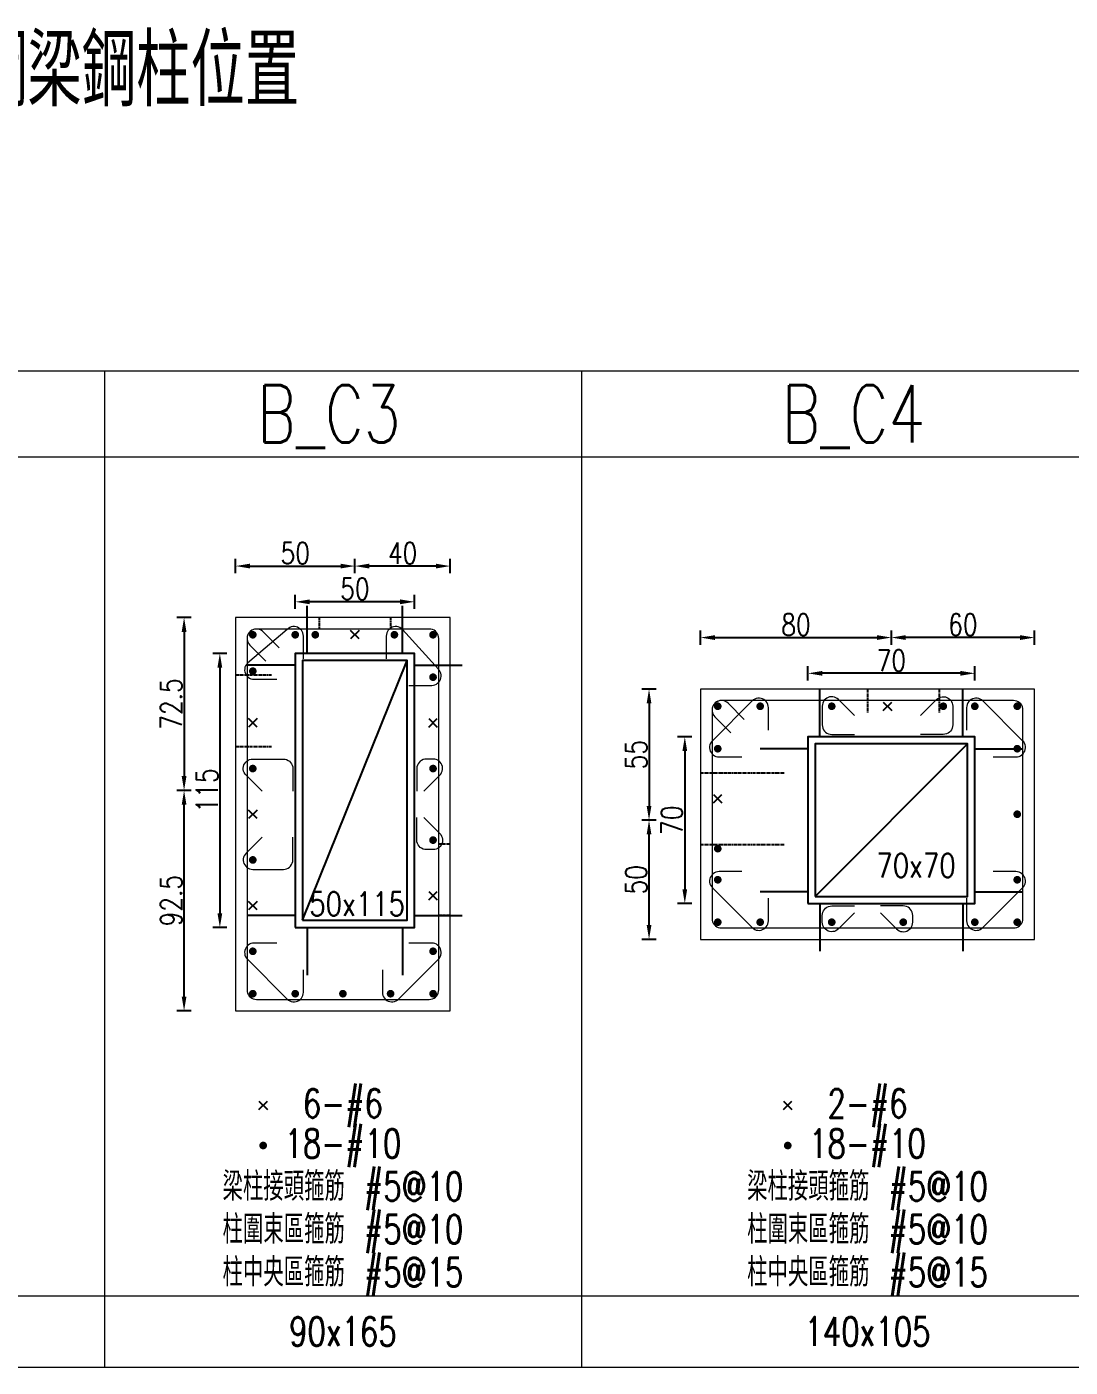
# Model space of a CAD drawing. Header units: millimetres. Extents: x 1453 to 6172, y 54950 to 59013.
# Drawn here: x 2705 to 3142, y 55389 to 55952 of the extents above; entities that cross this region are included whole.
import ezdxf
from ezdxf.enums import TextEntityAlignment as Align

# ---------------------------------------------------------------- set-up
doc = ezdxf.new("R2010")
doc.units = ezdxf.units.MM
doc.linetypes.add('CENTER', pattern=[2, 1.25, -0.25, 0.25, -0.25])
for name, color, linetype in [('SRC鋼梁', 1, 'Continuous'), ('TC-鋼柱', 11, 'Continuous'), ('主筋斷面', 1, 'Continuous'), ('工作筋', 1, 'Continuous'), ('文字-主筋根數', 7, 'Continuous'), ('文字-剪力筋 中央區', 7, 'Continuous'), ('文字-剪力筋-BC', 7, 'Continuous'), ('文字-剪力筋-圍束區', 7, 'Continuous'), ('文字-斷面尺寸', 7, 'Continuous'), ('文字-柱線名稱', 7, 'Continuous'), ('柱斷面線', 4, 'Continuous'), ('標註字', 4, 'Continuous'), ('箍筋線', 1, 'Continuous'), ('網格線', 7, 'Continuous')]:
    doc.layers.add(name, color=color, linetype=linetype)
doc.layers.add('TC-鋼粱(隱藏)', color=183, linetype='CENTER', plot=False)
doc.styles.get("Standard").update_dxf_attribs({"font": 'arial.ttf'})
doc.styles.add('TXT', font='TXT.shx', dxfattribs={"width": 0.8, "bigfont": 'ae.shx'})
doc.dimstyles.new('ISO-25', dxfattribs={"dimtxt": 2.5, "dimasz": 2.5, "dimexe": 1.25, "dimexo": 0.625, "dimtad": 1, "dimtxsty": 'Standard', "dimcen": 2.5, "dimadec": 0, "dimazin": 0, "dimtfac": 1, "dimtmove": 0, "dimatfit": 3, "dimfxl": 1, "dimarcsym": 0})
doc.dimstyles.new('TC-DIM1(60)', dxfattribs={"dimscale": 0.3, "dimtxt": 30, "dimasz": 20, "dimexe": 10, "dimexo": 10, "dimgap": 3, "dimtad": 1, "dimdec": 1, "dimdsep": 46, "dimtxsty": 'TXT', "dimcen": 1, "dimclrd": 4, "dimclre": 4, "dimclrt": 6, "dimadec": 0, "dimazin": 0, "dimtfac": 1, "dimtdec": 1, "dimtix": 1, "dimtofl": 0, "dimtmove": 2, "dimatfit": 3, "dimfxl": 10, "dimtolj": 1, "dimtzin": 0, "dimarcsym": 0})

# ---------------------------------------------------------------- blocks, each defined once
blk = doc.blocks.new('Circle_Filled')
at = {"const_width": 0.5}
blk.add_lwpolyline([(-0.25, 0, 1), (0.25, 0, 1)], format="xyb", close=True, dxfattribs=at)
blk = doc.blocks.new('*D98')
at = {"layer": 'Defpoints', "color": 0}
for p in [(2842.09, 55725.35), (2842.09, 55710.35), (2792.08, 55703.73)]:
    blk.add_point(p, dxfattribs=at)
at = {"layer": '標註字', "color": 4, "lineweight": -2}
for p, q in [((2792.08, 55722.35), (2792.08, 55728.35)), ((2842.09, 55722.35), (2842.09, 55728.35)), ((2798.08, 55725.35), (2836.09, 55725.35))]:
    blk.add_line(p, q, dxfattribs=at)
at = {"layer": '標註字', "color": 4}
for points in [[(2798.08, 55726.35), (2798.08, 55724.35), (2792.08, 55725.35)], [(2836.09, 55726.35), (2836.09, 55724.35), (2842.09, 55725.35)]]:
    blk.add_solid(points, dxfattribs=at)
at = {"layer": '標註字', "color": 6, "insert": (2817.08, 55730.75), "char_height": 9, "attachment_point": 5, "style": 'TXT'}
blk.add_mtext('\\A1;50', dxfattribs=at)
blk = doc.blocks.new('*D99')
at = {"layer": 'Defpoints', "color": 0}
for p in [(2842.09, 55725.35), (2842.09, 55710.35), (2882.08, 55703.73)]:
    blk.add_point(p, dxfattribs=at)
at = {"layer": '標註字', "color": 4, "lineweight": -2}
for p, q in [((2842.09, 55722.35), (2842.09, 55728.35)), ((2882.08, 55722.35), (2882.08, 55728.35)), ((2876.08, 55725.35), (2848.09, 55725.35))]:
    blk.add_line(p, q, dxfattribs=at)
at = {"layer": '標註字', "color": 4}
for points in [[(2848.09, 55726.35), (2848.09, 55724.35), (2842.09, 55725.35)], [(2876.08, 55726.35), (2876.08, 55724.35), (2882.08, 55725.35)]]:
    blk.add_solid(points, dxfattribs=at)
at = {"layer": '標註字', "color": 6, "insert": (2862.08, 55730.75), "char_height": 9, "attachment_point": 5, "style": 'TXT'}
blk.add_mtext('\\A1;40', dxfattribs=at)
blk = doc.blocks.new('*D100')
at = {"layer": 'Defpoints', "color": 0}
for p in [(2770.46, 55631.22), (2785.46, 55631.22), (2792.08, 55538.73)]:
    blk.add_point(p, dxfattribs=at)
at = {"layer": '標註字', "color": 4, "lineweight": -2}
for p, q in [((2773.46, 55631.22), (2767.46, 55631.22)), ((2770.46, 55544.73), (2770.46, 55625.22)), ((2773.46, 55538.73), (2767.46, 55538.73))]:
    blk.add_line(p, q, dxfattribs=at)
at = {"layer": '標註字', "color": 4}
for points in [[(2769.46, 55625.22), (2771.46, 55625.22), (2770.46, 55631.22)], [(2769.46, 55544.73), (2771.46, 55544.73), (2770.46, 55538.73)]]:
    blk.add_solid(points, dxfattribs=at)
at = {"layer": '標註字', "color": 6, "insert": (2765.06, 55584.97), "char_height": 9, "attachment_point": 5, "rotation": 90, "style": 'TXT'}
blk.add_mtext('\\A1;92.5', dxfattribs=at)
blk = doc.blocks.new('*D17')
at = {"layer": 'Defpoints', "color": 0}
for p in [(2792.08, 55703.73), (2770.46, 55631.22), (2785.46, 55631.22)]:
    blk.add_point(p, dxfattribs=at)
at = {"layer": '標註字', "color": 4, "lineweight": -2}
for p, q in [((2773.46, 55703.73), (2767.46, 55703.73)), ((2770.46, 55697.73), (2770.46, 55637.22)), ((2773.46, 55631.22), (2767.46, 55631.22))]:
    blk.add_line(p, q, dxfattribs=at)
at = {"layer": '標註字', "color": 4}
for points in [[(2769.46, 55697.73), (2771.46, 55697.73), (2770.46, 55703.73)], [(2769.46, 55637.22), (2771.46, 55637.22), (2770.46, 55631.22)]]:
    blk.add_solid(points, dxfattribs=at)
at = {"layer": '標註字', "color": 6, "insert": (2765.06, 55667.47), "char_height": 9, "attachment_point": 5, "rotation": 90, "style": 'TXT'}
blk.add_mtext('\\A1;72.5', dxfattribs=at)
blk = doc.blocks.new('*D18')
at = {"layer": 'Defpoints', "color": 0}
for p in [(2817.08, 55688.72), (2785.46, 55573.72), (2817.08, 55573.72)]:
    blk.add_point(p, dxfattribs=at)
at = {"layer": '標註字', "color": 4, "lineweight": -2}
for p, q in [((2788.46, 55688.72), (2782.46, 55688.72)), ((2785.46, 55682.72), (2785.46, 55579.72)), ((2788.46, 55573.72), (2782.46, 55573.72))]:
    blk.add_line(p, q, dxfattribs=at)
at = {"layer": '標註字', "color": 4}
for points in [[(2784.46, 55682.72), (2786.46, 55682.72), (2785.46, 55688.72)], [(2784.46, 55579.72), (2786.46, 55579.72), (2785.46, 55573.72)]]:
    blk.add_solid(points, dxfattribs=at)
at = {"layer": '標註字', "color": 6, "insert": (2780.06, 55631.22), "char_height": 9, "attachment_point": 5, "rotation": 90, "style": 'TXT'}
blk.add_mtext('\\A1;115', dxfattribs=at)
blk = doc.blocks.new('*D19')
at = {"layer": 'Defpoints', "color": 0}
for p in [(2817.08, 55710.35), (2817.08, 55688.72), (2867.08, 55688.72)]:
    blk.add_point(p, dxfattribs=at)
at = {"layer": '標註字', "color": 4, "lineweight": -2}
for p, q in [((2817.08, 55707.35), (2817.08, 55713.35)), ((2861.08, 55710.35), (2823.08, 55710.35)), ((2867.08, 55707.35), (2867.08, 55713.35))]:
    blk.add_line(p, q, dxfattribs=at)
at = {"layer": '標註字', "color": 4}
for points in [[(2823.08, 55711.35), (2823.08, 55709.35), (2817.08, 55710.35)], [(2861.08, 55711.35), (2861.08, 55709.35), (2867.08, 55710.35)]]:
    blk.add_solid(points, dxfattribs=at)
at = {"layer": '標註字', "color": 6, "insert": (2842.08, 55715.75), "char_height": 9, "attachment_point": 5, "style": 'TXT'}
blk.add_mtext('\\A1;50', dxfattribs=at)
blk = doc.blocks.new('*D20')
at = {"layer": 'Defpoints', "color": 0}
for p in [(3067.08, 55695.35), (3067.08, 55680.35), (2987.08, 55673.73)]:
    blk.add_point(p, dxfattribs=at)
at = {"layer": '標註字', "color": 4, "lineweight": -2}
for p, q in [((2987.08, 55692.35), (2987.08, 55698.35)), ((3067.08, 55692.35), (3067.08, 55698.35)), ((2993.08, 55695.35), (3061.08, 55695.35))]:
    blk.add_line(p, q, dxfattribs=at)
at = {"layer": '標註字', "color": 4}
for points in [[(2993.08, 55696.35), (2993.08, 55694.35), (2987.08, 55695.35)], [(3061.08, 55696.35), (3061.08, 55694.35), (3067.08, 55695.35)]]:
    blk.add_solid(points, dxfattribs=at)
at = {"layer": '標註字', "color": 6, "insert": (3027.08, 55700.75), "char_height": 9, "attachment_point": 5, "style": 'TXT'}
blk.add_mtext('\\A1;80', dxfattribs=at)
blk = doc.blocks.new('*D21')
at = {"layer": 'Defpoints', "color": 0}
for p in [(3067.08, 55695.35), (3067.08, 55680.35), (3127.08, 55673.73)]:
    blk.add_point(p, dxfattribs=at)
at = {"layer": '標註字', "color": 4, "lineweight": -2}
for p, q in [((3067.08, 55692.35), (3067.08, 55698.35)), ((3127.08, 55692.35), (3127.08, 55698.35)), ((3121.08, 55695.35), (3073.08, 55695.35))]:
    blk.add_line(p, q, dxfattribs=at)
at = {"layer": '標註字', "color": 4}
for points in [[(3073.08, 55696.35), (3073.08, 55694.35), (3067.08, 55695.35)], [(3121.08, 55696.35), (3121.08, 55694.35), (3127.08, 55695.35)]]:
    blk.add_solid(points, dxfattribs=at)
at = {"layer": '標註字', "color": 6, "insert": (3097.08, 55700.75), "char_height": 9, "attachment_point": 5, "style": 'TXT'}
blk.add_mtext('\\A1;60', dxfattribs=at)
blk = doc.blocks.new('*D22')
at = {"layer": 'Defpoints', "color": 0}
for p in [(2965.46, 55618.73), (2980.46, 55618.73), (2987.08, 55568.73)]:
    blk.add_point(p, dxfattribs=at)
at = {"layer": '標註字', "color": 4, "lineweight": -2}
for p, q in [((2968.46, 55618.73), (2962.46, 55618.73)), ((2965.46, 55574.73), (2965.46, 55612.73)), ((2968.46, 55568.73), (2962.46, 55568.73))]:
    blk.add_line(p, q, dxfattribs=at)
at = {"layer": '標註字', "color": 4}
for points in [[(2964.46, 55612.73), (2966.46, 55612.73), (2965.46, 55618.73)], [(2964.46, 55574.73), (2966.46, 55574.73), (2965.46, 55568.73)]]:
    blk.add_solid(points, dxfattribs=at)
at = {"layer": '標註字', "color": 6, "insert": (2960.06, 55593.73), "char_height": 9, "attachment_point": 5, "rotation": 90, "style": 'TXT'}
blk.add_mtext('\\A1;50', dxfattribs=at)
blk = doc.blocks.new('*D23')
at = {"layer": 'Defpoints', "color": 0}
for p in [(2987.08, 55673.73), (2965.46, 55618.73), (2980.46, 55618.73)]:
    blk.add_point(p, dxfattribs=at)
at = {"layer": '標註字', "color": 4, "lineweight": -2}
for p, q in [((2968.46, 55673.73), (2962.46, 55673.73)), ((2965.46, 55667.73), (2965.46, 55624.73)), ((2968.46, 55618.73), (2962.46, 55618.73))]:
    blk.add_line(p, q, dxfattribs=at)
at = {"layer": '標註字', "color": 4}
for points in [[(2964.46, 55667.73), (2966.46, 55667.73), (2965.46, 55673.73)], [(2964.46, 55624.73), (2966.46, 55624.73), (2965.46, 55618.73)]]:
    blk.add_solid(points, dxfattribs=at)
at = {"layer": '標註字', "color": 6, "insert": (2960.06, 55646.23), "char_height": 9, "attachment_point": 5, "rotation": 90, "style": 'TXT'}
blk.add_mtext('\\A1;55', dxfattribs=at)
blk = doc.blocks.new('*D24')
at = {"layer": 'Defpoints', "color": 0}
for p in [(3032.08, 55653.73), (2980.46, 55583.73), (3032.08, 55583.73)]:
    blk.add_point(p, dxfattribs=at)
at = {"layer": '標註字', "color": 4, "lineweight": -2}
for p, q in [((2983.46, 55653.73), (2977.46, 55653.73)), ((2980.46, 55647.73), (2980.46, 55589.73)), ((2983.46, 55583.73), (2977.46, 55583.73))]:
    blk.add_line(p, q, dxfattribs=at)
at = {"layer": '標註字', "color": 4}
for points in [[(2979.46, 55647.73), (2981.46, 55647.73), (2980.46, 55653.73)], [(2979.46, 55589.73), (2981.46, 55589.73), (2980.46, 55583.73)]]:
    blk.add_solid(points, dxfattribs=at)
at = {"layer": '標註字', "color": 6, "insert": (2975.06, 55618.73), "char_height": 9, "attachment_point": 5, "rotation": 90, "style": 'TXT'}
blk.add_mtext('\\A1;70', dxfattribs=at)
blk = doc.blocks.new('*D25')
at = {"layer": 'Defpoints', "color": 0}
for p in [(3032.08, 55680.35), (3032.08, 55653.73), (3102.08, 55653.73)]:
    blk.add_point(p, dxfattribs=at)
at = {"layer": '標註字', "color": 4, "lineweight": -2}
for p, q in [((3032.08, 55677.35), (3032.08, 55683.35)), ((3102.08, 55677.35), (3102.08, 55683.35)), ((3096.08, 55680.35), (3038.08, 55680.35))]:
    blk.add_line(p, q, dxfattribs=at)
at = {"layer": '標註字', "color": 4}
for points in [[(3038.08, 55681.35), (3038.08, 55679.35), (3032.08, 55680.35)], [(3096.08, 55681.35), (3096.08, 55679.35), (3102.08, 55680.35)]]:
    blk.add_solid(points, dxfattribs=at)
at = {"layer": '標註字', "color": 6, "insert": (3067.08, 55685.75), "char_height": 9, "attachment_point": 5, "style": 'TXT'}
blk.add_mtext('\\A1;70', dxfattribs=at)
blk = doc.blocks.new('x')
at = {"layer": '工作筋'}
for p, q in [((-1.77, -1.77), (1.77, 1.77)), ((-1.77, 1.77), (1.77, -1.77))]:
    blk.add_line(p, q, dxfattribs=at)
blk = doc.blocks.new('-70x70')
for points in [[(0, 0), (70, 0), (70, 70), (0, 70)], [(3, 3), (67, 3), (67, 67), (3, 67)]]:
    blk.add_lwpolyline(points, close=True)
at = {"layer": 'Defpoints', "color": 2}
for p, q in [((5, 85), (5, 90)), ((65, 85), (65, 90)), ((-15, 65), (-20, 65)), ((85, 65), (90, 65)), ((-15, 5), (-20, 5)), ((85, 5), (90, 5)), ((5, -15), (5, -20)), ((65, -15), (65, -20))]:
    blk.add_line(p, q, dxfattribs=at)
at = {"layer": 'Defpoints'}
for p, q in [((5, 70), (5, 85)), ((65, 70), (65, 85)), ((0, 65), (-15, 65)), ((3, 3), (67, 67)), ((70, 65), (85, 65)), ((0, 5), (-15, 5)), ((5, 0), (5, -15)), ((65, 0), (65, -15)), ((70, 5), (85, 5))]:
    blk.add_line(p, q, dxfattribs=at)
at = {"layer": 'Defpoints', "style": 'TXT', "width": 0.8}
blk.add_text('70x70', height=10, dxfattribs=at).set_placement((62, 8), align=Align.BOTTOM_RIGHT)
blk = doc.blocks.new('-50x115')
for points in [[(0, 0), (50, 0), (50, 115), (0, 115)], [(3, 3), (47, 3), (47, 112), (3, 112)]]:
    blk.add_lwpolyline(points, close=True)
at = {"layer": 'Defpoints', "color": 2}
for p, q in [((5, 130), (5, 135)), ((45, 130), (45, 135)), ((-15, 110), (-20, 110)), ((65, 110), (70, 110)), ((-15, 5), (-20, 5)), ((65, 5), (70, 5)), ((5, -15), (5, -20)), ((45, -15), (45, -20))]:
    blk.add_line(p, q, dxfattribs=at)
at = {"layer": 'Defpoints'}
for p, q in [((5, 115), (5, 130)), ((45, 115), (45, 130)), ((0, 110), (-15, 110)), ((3, 3), (47, 112)), ((50, 110), (65, 110)), ((0, 5), (-15, 5)), ((50, 5), (65, 5)), ((5, 0), (5, -15)), ((45, 0), (45, -15))]:
    blk.add_line(p, q, dxfattribs=at)
at = {"layer": 'Defpoints', "insert": (5.89, 14.92), "char_height": 10, "width": 33.6112, "attachment_point": 1, "style": 'TXT'}
blk.add_mtext('50x115', dxfattribs=at)

msp = doc.modelspace()

# ---------------------------------------------------------------- linework, layer by layer
at = {"layer": 'TC-鋼粱(隱藏)'}
for p, q in [((2827.08, 55703.73), (2827.08, 55698.73)), ((2857.08, 55703.73), (2857.08, 55698.73)), ((2807.08, 55679.53), (2792.08, 55679.53)), ((3057.08, 55673.73), (3057.08, 55663.73)), ((3087.08, 55673.73), (3087.08, 55663.73)), ((2807.08, 55649.53), (2792.08, 55649.53)), ((3022.08, 55638.42), (2987.08, 55638.42)), ((2882.08, 55608.73), (2877.08, 55608.73)), ((3022.08, 55608.42), (2987.08, 55608.42)), ((2882.08, 55578.73), (2877.08, 55578.73))]:
    msp.add_line(p, q, dxfattribs=at)
at = {"layer": '柱斷面線', "lineweight": 5}
for points in [[(2792.08, 55538.73), (2882.08, 55538.73), (2882.08, 55703.73), (2792.08, 55703.73), (2792.08, 55538.73)], [(2987.08, 55568.73), (3127.08, 55568.73), (3127.08, 55673.73), (2987.08, 55673.73), (2987.08, 55568.73)]]:
    msp.add_lwpolyline(points, dxfattribs=at)
at = {"layer": '箍筋線', "lineweight": 5}
for points in [[(2820.51, 55686.44), (2820.51, 55695.98), (2820.45, 55696.64), (2820.29, 55697.29), (2820.01, 55697.9), (2819.64, 55698.46), (2819.18, 55698.94), (2818.65, 55699.34), (2818.06, 55699.65), (2817.42, 55699.85), (2816.76, 55699.95), (2816.09, 55699.93), (2815.43, 55699.8), (2814.81, 55699.56), (2814.23, 55699.22), (2813.72, 55698.79), (2797.02, 55684.62), (2796.59, 55684.11), (2796.25, 55683.54), (2796.01, 55682.91), (2795.88, 55682.26), (2795.86, 55681.59), (2795.95, 55680.93), (2796.16, 55680.29), (2796.46, 55679.7), (2796.87, 55679.16), (2797.35, 55678.7), (2797.91, 55678.33), (2798.52, 55678.06), (2799.16, 55677.89), (2799.83, 55677.84), (2809.37, 55677.84)], [(2810.41, 55691.02), (2803.66, 55697.77), (2803.15, 55698.2), (2802.58, 55698.54), (2801.95, 55698.78), (2801.3, 55698.91), (2800.63, 55698.93), (2799.97, 55698.83), (2799.33, 55698.63), (2798.74, 55698.32), (2798.2, 55697.92), (2797.74, 55697.43), (2797.37, 55696.88), (2797.1, 55696.27), (2796.93, 55695.62), (2796.88, 55694.96), (2796.88, 55547.5), (2796.94, 55546.81), (2797.12, 55546.14), (2797.41, 55545.51), (2797.81, 55544.94), (2798.3, 55544.45), (2798.86, 55544.05), (2799.49, 55543.76), (2800.16, 55543.58), (2800.85, 55543.52), (2873.31, 55543.52), (2874, 55543.58), (2874.67, 55543.76), (2875.3, 55544.05), (2875.87, 55544.45), (2876.36, 55544.94), (2876.75, 55545.51), (2877.05, 55546.14), (2877.23, 55546.81), (2877.29, 55547.5), (2877.29, 55694.96), (2877.23, 55695.65), (2877.05, 55696.32), (2876.75, 55696.94), (2876.36, 55697.51), (2875.87, 55698), (2875.3, 55698.4), (2874.67, 55698.69), (2874, 55698.87), (2873.31, 55698.93), (2800.85, 55698.93), (2800.19, 55698.88), (2799.54, 55698.71), (2798.93, 55698.44), (2798.37, 55698.06), (2797.89, 55697.61), (2797.49, 55697.07), (2797.18, 55696.48), (2796.98, 55695.84), (2796.88, 55695.18), (2796.9, 55694.51), (2797.03, 55693.86), (2797.27, 55693.23), (2797.61, 55692.66), (2798.04, 55692.15), (2804.79, 55685.4)], [(2864.79, 55675.3), (2874.33, 55675.3), (2875, 55675.36), (2875.65, 55675.52), (2876.26, 55675.8), (2876.81, 55676.17), (2877.3, 55676.63), (2877.7, 55677.16), (2878.01, 55677.75), (2878.21, 55678.39), (2878.3, 55679.05), (2878.28, 55679.72), (2878.15, 55680.37), (2877.92, 55681), (2877.58, 55681.57), (2877.14, 55682.09), (2862.02, 55698.79), (2861.51, 55699.22), (2860.93, 55699.56), (2860.31, 55699.8), (2859.65, 55699.93), (2858.99, 55699.95), (2858.32, 55699.85), (2857.69, 55699.65), (2857.09, 55699.34), (2856.56, 55698.94), (2856.1, 55698.46), (2855.73, 55697.9), (2855.46, 55697.29), (2855.29, 55696.64), (2855.23, 55695.98), (2855.23, 55686.44)], [(3051.64, 55662.61), (3044.89, 55669.36), (3044.38, 55669.79), (3043.81, 55670.13), (3043.18, 55670.37), (3042.53, 55670.5), (3041.86, 55670.52), (3041.2, 55670.42), (3040.56, 55670.22), (3039.97, 55669.91), (3039.43, 55669.51), (3038.97, 55669.02), (3038.6, 55668.47), (3038.33, 55667.86), (3038.16, 55667.21), (3038.11, 55666.55), (3038.11, 55658.7), (3038.17, 55658.01), (3038.35, 55657.34), (3038.64, 55656.71), (3039.04, 55656.15), (3039.53, 55655.66), (3040.09, 55655.26), (3040.72, 55654.97), (3041.39, 55654.79), (3042.08, 55654.73), (3051.62, 55654.73)], [(3079.31, 55662.61), (3086.05, 55669.36), (3086.56, 55669.79), (3087.14, 55670.13), (3087.76, 55670.37), (3088.42, 55670.5), (3089.09, 55670.52), (3089.75, 55670.42), (3090.38, 55670.22), (3090.98, 55669.91), (3091.51, 55669.51), (3091.97, 55669.02), (3092.34, 55668.47), (3092.62, 55667.86), (3092.78, 55667.21), (3092.84, 55666.55), (3092.84, 55658.7), (3092.78, 55658.01), (3092.6, 55657.34), (3092.31, 55656.71), (3091.91, 55656.15), (3091.42, 55655.66), (3090.85, 55655.26), (3090.22, 55654.97), (3089.55, 55654.79), (3088.86, 55654.73), (3079.32, 55654.73)], [(3015.51, 55656.44), (3015.51, 55665.98), (3015.45, 55666.64), (3015.29, 55667.29), (3015.01, 55667.9), (3014.64, 55668.46), (3014.18, 55668.94), (3013.65, 55669.34), (3013.06, 55669.65), (3012.42, 55669.85), (3011.76, 55669.95), (3011.09, 55669.93), (3010.43, 55669.8), (3009.81, 55669.56), (3009.23, 55669.22), (3008.72, 55668.79), (2992.02, 55652.09), (2991.59, 55651.57), (2991.25, 55651), (2991.01, 55650.37), (2990.88, 55649.72), (2990.86, 55649.05), (2990.95, 55648.39), (2991.16, 55647.75), (2991.46, 55647.16), (2991.87, 55646.63), (2992.35, 55646.17), (2992.91, 55645.8), (2993.52, 55645.52), (2994.16, 55645.36), (2994.83, 55645.3), (3004.37, 55645.3)], [(3005.41, 55661.02), (2998.66, 55667.77), (2998.15, 55668.2), (2997.58, 55668.54), (2996.95, 55668.78), (2996.3, 55668.91), (2995.63, 55668.93), (2994.97, 55668.83), (2994.33, 55668.63), (2993.74, 55668.32), (2993.2, 55667.92), (2992.74, 55667.43), (2992.37, 55666.88), (2992.1, 55666.27), (2991.93, 55665.62), (2991.88, 55664.96), (2991.88, 55577.5), (2991.94, 55576.81), (2992.12, 55576.14), (2992.41, 55575.51), (2992.81, 55574.94), (2993.3, 55574.45), (2993.86, 55574.05), (2994.49, 55573.76), (2995.16, 55573.58), (2995.85, 55573.52), (3118.31, 55573.52), (3119, 55573.58), (3119.67, 55573.76), (3120.3, 55574.05), (3120.87, 55574.45), (3121.36, 55574.94), (3121.75, 55575.51), (3122.05, 55576.14), (3122.23, 55576.81), (3122.29, 55577.5), (3122.29, 55664.96), (3122.23, 55665.65), (3122.05, 55666.32), (3121.75, 55666.94), (3121.36, 55667.51), (3120.87, 55668), (3120.3, 55668.4), (3119.67, 55668.69), (3119, 55668.87), (3118.31, 55668.93), (2995.85, 55668.93), (2995.19, 55668.88), (2994.54, 55668.71), (2993.93, 55668.44), (2993.37, 55668.06), (2992.89, 55667.61), (2992.49, 55667.07), (2992.18, 55666.48), (2991.98, 55665.84), (2991.88, 55665.18), (2991.9, 55664.51), (2992.03, 55663.86), (2992.27, 55663.23), (2992.61, 55662.66), (2993.04, 55662.15), (2999.79, 55655.4)], [(3109.79, 55645.3), (3119.33, 55645.3), (3120, 55645.36), (3120.65, 55645.52), (3121.26, 55645.8), (3121.81, 55646.17), (3122.3, 55646.63), (3122.7, 55647.16), (3123.01, 55647.75), (3123.21, 55648.39), (3123.3, 55649.05), (3123.28, 55649.72), (3123.15, 55650.37), (3122.92, 55651), (3122.58, 55651.57), (3122.14, 55652.09), (3105.44, 55668.79), (3104.93, 55669.22), (3104.35, 55669.56), (3103.73, 55669.8), (3103.08, 55669.93), (3102.41, 55669.95), (3101.75, 55669.85), (3101.11, 55669.65), (3100.52, 55669.34), (3099.98, 55668.94), (3099.52, 55668.46), (3099.15, 55667.9), (3098.88, 55667.29), (3098.71, 55666.64), (3098.66, 55665.98), (3098.66, 55656.44)], [(2803.2, 55630.84), (2796.45, 55637.58), (2796.02, 55638.09), (2795.68, 55638.67), (2795.44, 55639.29), (2795.31, 55639.95), (2795.29, 55640.62), (2795.39, 55641.28), (2795.59, 55641.91), (2795.9, 55642.51), (2796.3, 55643.04), (2796.78, 55643.5), (2797.34, 55643.87), (2797.95, 55644.15), (2798.6, 55644.31), (2799.26, 55644.37), (2812.11, 55644.37), (2812.8, 55644.31), (2813.47, 55644.13), (2814.09, 55643.84), (2814.66, 55643.44), (2815.15, 55642.95), (2815.55, 55642.38), (2815.84, 55641.75), (2816.02, 55641.08), (2816.08, 55640.39), (2816.08, 55630.85)], [(2870.97, 55630.84), (2877.71, 55637.58), (2878.14, 55638.09), (2878.48, 55638.67), (2878.72, 55639.29), (2878.85, 55639.95), (2878.87, 55640.62), (2878.78, 55641.28), (2878.57, 55641.91), (2878.27, 55642.51), (2877.87, 55643.04), (2877.38, 55643.5), (2876.82, 55643.87), (2876.21, 55644.15), (2875.57, 55644.31), (2874.9, 55644.37), (2872.06, 55644.37), (2871.37, 55644.31), (2870.7, 55644.13), (2870.07, 55643.84), (2869.5, 55643.44), (2869.01, 55642.95), (2868.61, 55642.38), (2868.32, 55641.75), (2868.14, 55641.08), (2868.08, 55640.39), (2868.08, 55630.85)], [(2870.97, 55619.92), (2877.71, 55613.18), (2878.14, 55612.67), (2878.48, 55612.09), (2878.72, 55611.47), (2878.85, 55610.81), (2878.87, 55610.14), (2878.78, 55609.48), (2878.57, 55608.85), (2878.27, 55608.25), (2877.87, 55607.72), (2877.38, 55607.26), (2876.82, 55606.89), (2876.21, 55606.62), (2875.57, 55606.45), (2874.9, 55606.39), (2872.06, 55606.39), (2871.37, 55606.45), (2870.7, 55606.63), (2870.07, 55606.93), (2869.5, 55607.32), (2869.01, 55607.81), (2868.61, 55608.38), (2868.32, 55609.01), (2868.14, 55609.68), (2868.08, 55610.37), (2868.08, 55619.91)], [(2803.2, 55611.62), (2796.45, 55604.87), (2796.02, 55604.36), (2795.68, 55603.78), (2795.44, 55603.16), (2795.31, 55602.5), (2795.29, 55601.84), (2795.39, 55601.18), (2795.59, 55600.54), (2795.9, 55599.95), (2796.3, 55599.41), (2796.78, 55598.95), (2797.34, 55598.58), (2797.95, 55598.31), (2798.6, 55598.14), (2799.26, 55598.08), (2812.11, 55598.08), (2812.8, 55598.15), (2813.47, 55598.32), (2814.09, 55598.62), (2814.66, 55599.01), (2815.15, 55599.5), (2815.55, 55600.07), (2815.84, 55600.7), (2816.02, 55601.37), (2816.08, 55602.06), (2816.08, 55611.6)], [(3004.37, 55597.15), (2994.83, 55597.15), (2994.16, 55597.1), (2993.52, 55596.93), (2992.91, 55596.66), (2992.35, 55596.29), (2991.87, 55595.83), (2991.46, 55595.29), (2991.16, 55594.7), (2990.95, 55594.06), (2990.86, 55593.4), (2990.88, 55592.73), (2991.01, 55592.08), (2991.25, 55591.45), (2991.59, 55590.88), (2992.02, 55590.37), (3008.72, 55573.66), (3009.23, 55573.23), (3009.81, 55572.89), (3010.43, 55572.65), (3011.09, 55572.52), (3011.76, 55572.51), (3012.42, 55572.6), (3013.06, 55572.8), (3013.65, 55573.11), (3014.18, 55573.51), (3014.64, 55574), (3015.01, 55574.55), (3015.29, 55575.16), (3015.45, 55575.81), (3015.51, 55576.47), (3015.51, 55586.01)], [(3098.66, 55586.01), (3098.66, 55576.47), (3098.71, 55575.81), (3098.88, 55575.16), (3099.15, 55574.55), (3099.52, 55574), (3099.98, 55573.51), (3100.52, 55573.11), (3101.11, 55572.8), (3101.75, 55572.6), (3102.41, 55572.51), (3103.08, 55572.52), (3103.73, 55572.65), (3104.35, 55572.89), (3104.93, 55573.23), (3105.44, 55573.66), (3122.14, 55590.37), (3122.58, 55590.88), (3122.92, 55591.45), (3123.15, 55592.08), (3123.28, 55592.73), (3123.3, 55593.4), (3123.21, 55594.06), (3123.01, 55594.7), (3122.7, 55595.29), (3122.3, 55595.83), (3121.81, 55596.29), (3121.26, 55596.66), (3120.65, 55596.93), (3120, 55597.1), (3119.33, 55597.15), (3109.79, 55597.15)], [(3051.64, 55579.84), (3044.89, 55573.1), (3044.38, 55572.66), (3043.81, 55572.33), (3043.18, 55572.09), (3042.53, 55571.96), (3041.86, 55571.94), (3041.2, 55572.03), (3040.56, 55572.23), (3039.97, 55572.54), (3039.43, 55572.94), (3038.97, 55573.43), (3038.6, 55573.98), (3038.33, 55574.59), (3038.16, 55575.24), (3038.11, 55575.91), (3038.11, 55578.75), (3038.17, 55579.44), (3038.35, 55580.11), (3038.64, 55580.74), (3039.04, 55581.31), (3039.53, 55581.8), (3040.09, 55582.19), (3040.72, 55582.49), (3041.39, 55582.67), (3042.08, 55582.73), (3051.62, 55582.73)], [(3062.53, 55579.84), (3069.27, 55573.1), (3069.78, 55572.66), (3070.36, 55572.33), (3070.98, 55572.09), (3071.64, 55571.96), (3072.3, 55571.94), (3072.97, 55572.03), (3073.6, 55572.23), (3074.2, 55572.54), (3074.73, 55572.94), (3075.19, 55573.43), (3075.56, 55573.98), (3075.83, 55574.59), (3076, 55575.24), (3076.06, 55575.91), (3076.06, 55578.75), (3076, 55579.44), (3075.82, 55580.11), (3075.52, 55580.74), (3075.13, 55581.31), (3074.64, 55581.8), (3074.07, 55582.19), (3073.44, 55582.49), (3072.77, 55582.67), (3072.08, 55582.73), (3062.54, 55582.73)], [(2809.37, 55567.15), (2799.83, 55567.15), (2799.16, 55567.1), (2798.52, 55566.93), (2797.91, 55566.66), (2797.35, 55566.29), (2796.87, 55565.83), (2796.46, 55565.29), (2796.16, 55564.7), (2795.95, 55564.06), (2795.86, 55563.4), (2795.88, 55562.73), (2796.01, 55562.08), (2796.25, 55561.45), (2796.59, 55560.88), (2797.02, 55560.37), (2813.72, 55543.66), (2814.23, 55543.23), (2814.81, 55542.89), (2815.43, 55542.65), (2816.09, 55542.52), (2816.76, 55542.51), (2817.42, 55542.6), (2818.06, 55542.8), (2818.65, 55543.11), (2819.18, 55543.51), (2819.64, 55544), (2820.01, 55544.55), (2820.29, 55545.16), (2820.45, 55545.81), (2820.51, 55546.47), (2820.51, 55556.01)], [(2853.66, 55556.01), (2853.66, 55546.47), (2853.71, 55545.81), (2853.88, 55545.16), (2854.15, 55544.55), (2854.52, 55544), (2854.98, 55543.51), (2855.52, 55543.11), (2856.11, 55542.8), (2856.75, 55542.6), (2857.41, 55542.51), (2858.08, 55542.52), (2858.73, 55542.65), (2859.35, 55542.89), (2859.93, 55543.23), (2860.44, 55543.66), (2877.14, 55560.37), (2877.58, 55560.88), (2877.92, 55561.45), (2878.15, 55562.08), (2878.28, 55562.73), (2878.3, 55563.4), (2878.21, 55564.06), (2878.01, 55564.7), (2877.7, 55565.29), (2877.3, 55565.83), (2876.81, 55566.29), (2876.26, 55566.66), (2875.65, 55566.93), (2875, 55567.1), (2874.33, 55567.15), (2864.79, 55567.15)]]:
    msp.add_lwpolyline(points, dxfattribs=at)
at = {"layer": '網格線', "lineweight": 5}
for points in [[(2537.08, 55807.23), (2737.08, 55807.23)], [(2737.08, 55807.23), (2937.08, 55807.23)], [(2737.08, 55807.23), (2737.08, 55771.23)], [(2937.08, 55807.23), (3177.08, 55807.23)], [(2937.08, 55807.23), (2937.08, 55771.23)], [(2537.08, 55771.23), (2737.08, 55771.23)], [(2737.08, 55771.23), (2737.08, 55419.23)], [(2737.08, 55771.23), (2937.08, 55771.23)], [(2937.08, 55771.23), (2937.08, 55419.23)], [(2937.08, 55771.23), (3177.08, 55771.23)], [(2537.08, 55419.23), (2737.08, 55419.23)], [(2737.08, 55419.23), (2937.08, 55419.23)], [(2737.08, 55419.23), (2737.08, 55389.23)], [(2937.08, 55419.23), (3177.08, 55419.23)], [(2937.08, 55419.23), (2937.08, 55389.23)], [(2537.08, 55389.23), (2737.08, 55389.23)], [(2737.08, 55389.23), (2937.08, 55389.23)], [(2937.08, 55389.23), (3177.08, 55389.23)]]:
    msp.add_lwpolyline(points, dxfattribs=at)

# ---------------------------------------------------------------- block references
at = {"layer": 'SRC鋼梁', "rotation": 180}
for p in [(2842.08, 55696.53), (2799.28, 55659.56), (2799.28, 55582.89)]:
    msp.add_blockref('x', p, dxfattribs=at)
at = {"layer": 'SRC鋼梁', "xscale": -1, "rotation": 180}
for p in [(3065.47, 55666.53), (2874.88, 55659.56), (2994.28, 55627.76), (2874.88, 55587.05), (2803.64, 55499.05), (3023.64, 55499.05)]:
    msp.add_blockref('x', p, dxfattribs=at)
at = {"layer": 'SRC鋼梁', "xscale": -1}
msp.add_blockref('x', (2799.28, 55621.23), dxfattribs=at)
at = {"layer": 'TC-鋼柱'}
for name, p in [('-50x115', (2817.08, 55573.72)), ('-70x70', (3032.08, 55583.73))]:
    msp.add_blockref(name, p, dxfattribs=at)
at = {"layer": '主筋斷面', "lineweight": 5, "xscale": 3.220000028610229, "yscale": 3.220000028610229}
for p in [(2799.28, 55696.53), (2817.08, 55696.53), (2825.49, 55696.53), (2858.66, 55696.53), (2874.88, 55696.53), (2799.28, 55681.26), (2874.88, 55678.73), (2994.28, 55666.53), (3012.08, 55666.53), (3042.08, 55666.53), (3088.86, 55666.53), (3102.08, 55666.53), (3119.88, 55666.53), (2994.28, 55648.73), (3119.88, 55648.73), (2799.28, 55640.39), (2874.88, 55640.39), (3119.88, 55621.23), (2874.88, 55610.37), (2994.28, 55606.78), (2799.28, 55602.06), (2994.28, 55593.73), (3119.88, 55593.73), (2994.28, 55575.93), (3012.08, 55575.93), (3042.08, 55575.93), (3072.08, 55575.93), (3102.08, 55575.93), (3119.88, 55575.93), (2799.28, 55563.73), (2874.88, 55563.73), (2799.28, 55545.93), (2817.08, 55545.93), (2837.08, 55545.93), (2857.08, 55545.93), (2874.88, 55545.93), (2803.64, 55482.23), (3023.64, 55482.23)]:
    msp.add_blockref('Circle_Filled', p, dxfattribs=at)

# ---------------------------------------------------------------- texts
at = {"insert": (2582.71, 55948.24), "char_height": 30, "attachment_point": 1, "style": 'TXT'}
msp.add_mtext('1.平面圖鋼梁鋼柱位置', dxfattribs=at)
at = {"layer": '文字-主筋根數', "style": 'TXT', "width": 0.75}
for s, p in [('6-#6', (2837.08, 55499.05)), ('2-#6', (3057.08, 55499.05)), ('18-#10', (2837.08, 55482.23)), ('18-#10', (3057.08, 55482.23))]:
    msp.add_text(s, height=12, dxfattribs=at).set_placement(p, align=Align.MIDDLE)
at = {"layer": '文字-剪力筋 中央區', "style": 'TXT', "width": 0.75}
for p in [(2837.08, 55428.23), (3057.08, 55428.23)]:
    msp.add_text('柱中央區箍筋 #5@15', height=12, dxfattribs=at).set_placement(p, align=Align.MIDDLE)
at = {"layer": '文字-剪力筋-BC', "style": 'TXT', "width": 0.75}
for p in [(2837.08, 55464.23), (3057.08, 55464.23)]:
    msp.add_text('梁柱接頭箍筋 #5@10', height=12, dxfattribs=at).set_placement(p, align=Align.MIDDLE)
at = {"layer": '文字-剪力筋-圍束區', "style": 'TXT', "width": 0.75}
for p in [(2837.08, 55446.23), (3057.08, 55446.23)]:
    msp.add_text('柱圍束區箍筋 #5@10', height=12, dxfattribs=at).set_placement(p, align=Align.MIDDLE)
at = {"layer": '文字-斷面尺寸', "style": 'TXT', "width": 0.75}
for s, p in [('90x165', (2837.08, 55404.23)), ('140x105', (3057.08, 55404.23))]:
    msp.add_text(s, height=12, dxfattribs=at).set_placement(p, align=Align.MIDDLE)
at = {"layer": '文字-柱線名稱', "style": 'TXT', "width": 0.75}
for s, p in [('B_C3', (2801.08, 55789.23)), ('B_C4', (3021.08, 55789.23))]:
    msp.add_text(s, height=24, dxfattribs=at).set_placement(p, align=Align.MIDDLE_LEFT)

# ---------------------------------------------------------------- dimensions: what is measured, and where the dimension line sits
at = {"layer": '標註字'}
for base, p1, p2, picture, middle in [((2842.09, 55725.35), (2792.08, 55703.73), (2842.09, 55710.35), '*D98', (2817.08, 55730.75)), ((2817.08, 55710.35), (2867.08, 55688.72), (2817.08, 55688.72), '*D19', (2842.08, 55715.75)), ((3067.08, 55695.35), (2987.08, 55673.73), (3067.08, 55680.35), '*D20', (3027.08, 55700.75)), ((3032.08, 55680.35), (3102.08, 55653.73), (3032.08, 55653.73), '*D25', (3067.08, 55685.75))]:
    dim = msp.add_linear_dim(base=base, p1=p1, p2=p2, dimstyle='TC-DIM1(60)', override={"dimfxlon": 1}, dxfattribs=at)
    dim.commit()
    dim.dimension.update_dxf_attribs({"geometry": picture, "text_midpoint": middle})
for base, p1, p2, angle, picture, middle in [((2842.09, 55725.35), (2882.08, 55703.73), (2842.09, 55710.35), 180, '*D99', (2862.08, 55730.75)), ((3067.08, 55695.35), (3127.08, 55673.73), (3067.08, 55680.35), 180, '*D21', (3097.08, 55700.75)), ((2770.46, 55631.22), (2792.08, 55703.73), (2785.46, 55631.22), 270, '*D17', (2765.06, 55667.47)), ((2785.46, 55573.72), (2817.08, 55688.72), (2817.08, 55573.72), 90, '*D18', (2780.06, 55631.22)), ((2965.46, 55618.73), (2987.08, 55673.73), (2980.46, 55618.73), 270, '*D23', (2960.06, 55646.23)), ((2980.46, 55583.73), (3032.08, 55653.73), (3032.08, 55583.73), 90, '*D24', (2975.06, 55618.73)), ((2770.46, 55631.22), (2792.08, 55538.73), (2785.46, 55631.22), 90, '*D100', (2765.06, 55584.97)), ((2965.46, 55618.73), (2987.08, 55568.73), (2980.46, 55618.73), 90, '*D22', (2960.06, 55593.73))]:
    dim = msp.add_linear_dim(base=base, p1=p1, p2=p2, angle=angle, dimstyle='TC-DIM1(60)', override={"dimfxlon": 1}, dxfattribs=at)
    dim.commit()
    dim.dimension.update_dxf_attribs({"geometry": picture, "text_midpoint": middle})

# ---------------------------------------------------------------- leaders
at = {"annotation_type": 0, "has_hookline": 1, "hookline_direction": 0, "text_width": 238}
msp.add_leader([(2437.08, 55668.73), (2543.01, 55946.99), (2582.09, 55946.99)], dimstyle='ISO-25', override={"dimasz": 5, "dimgap": 0.625, "dimtad": 0, "dimfxl": 10}, dxfattribs=at)

doc.saveas('drawing.dxf')
